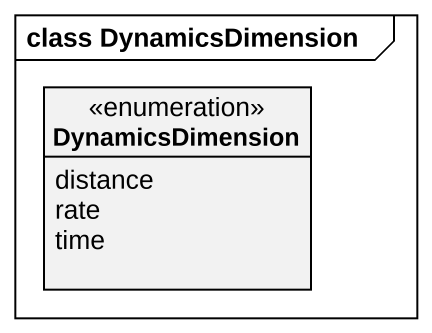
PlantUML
@startuml
mainframe class DynamicsDimension
hide circle
hide empty members
enum DynamicsDimension {
  distance
  rate
  time
}
@enduml
